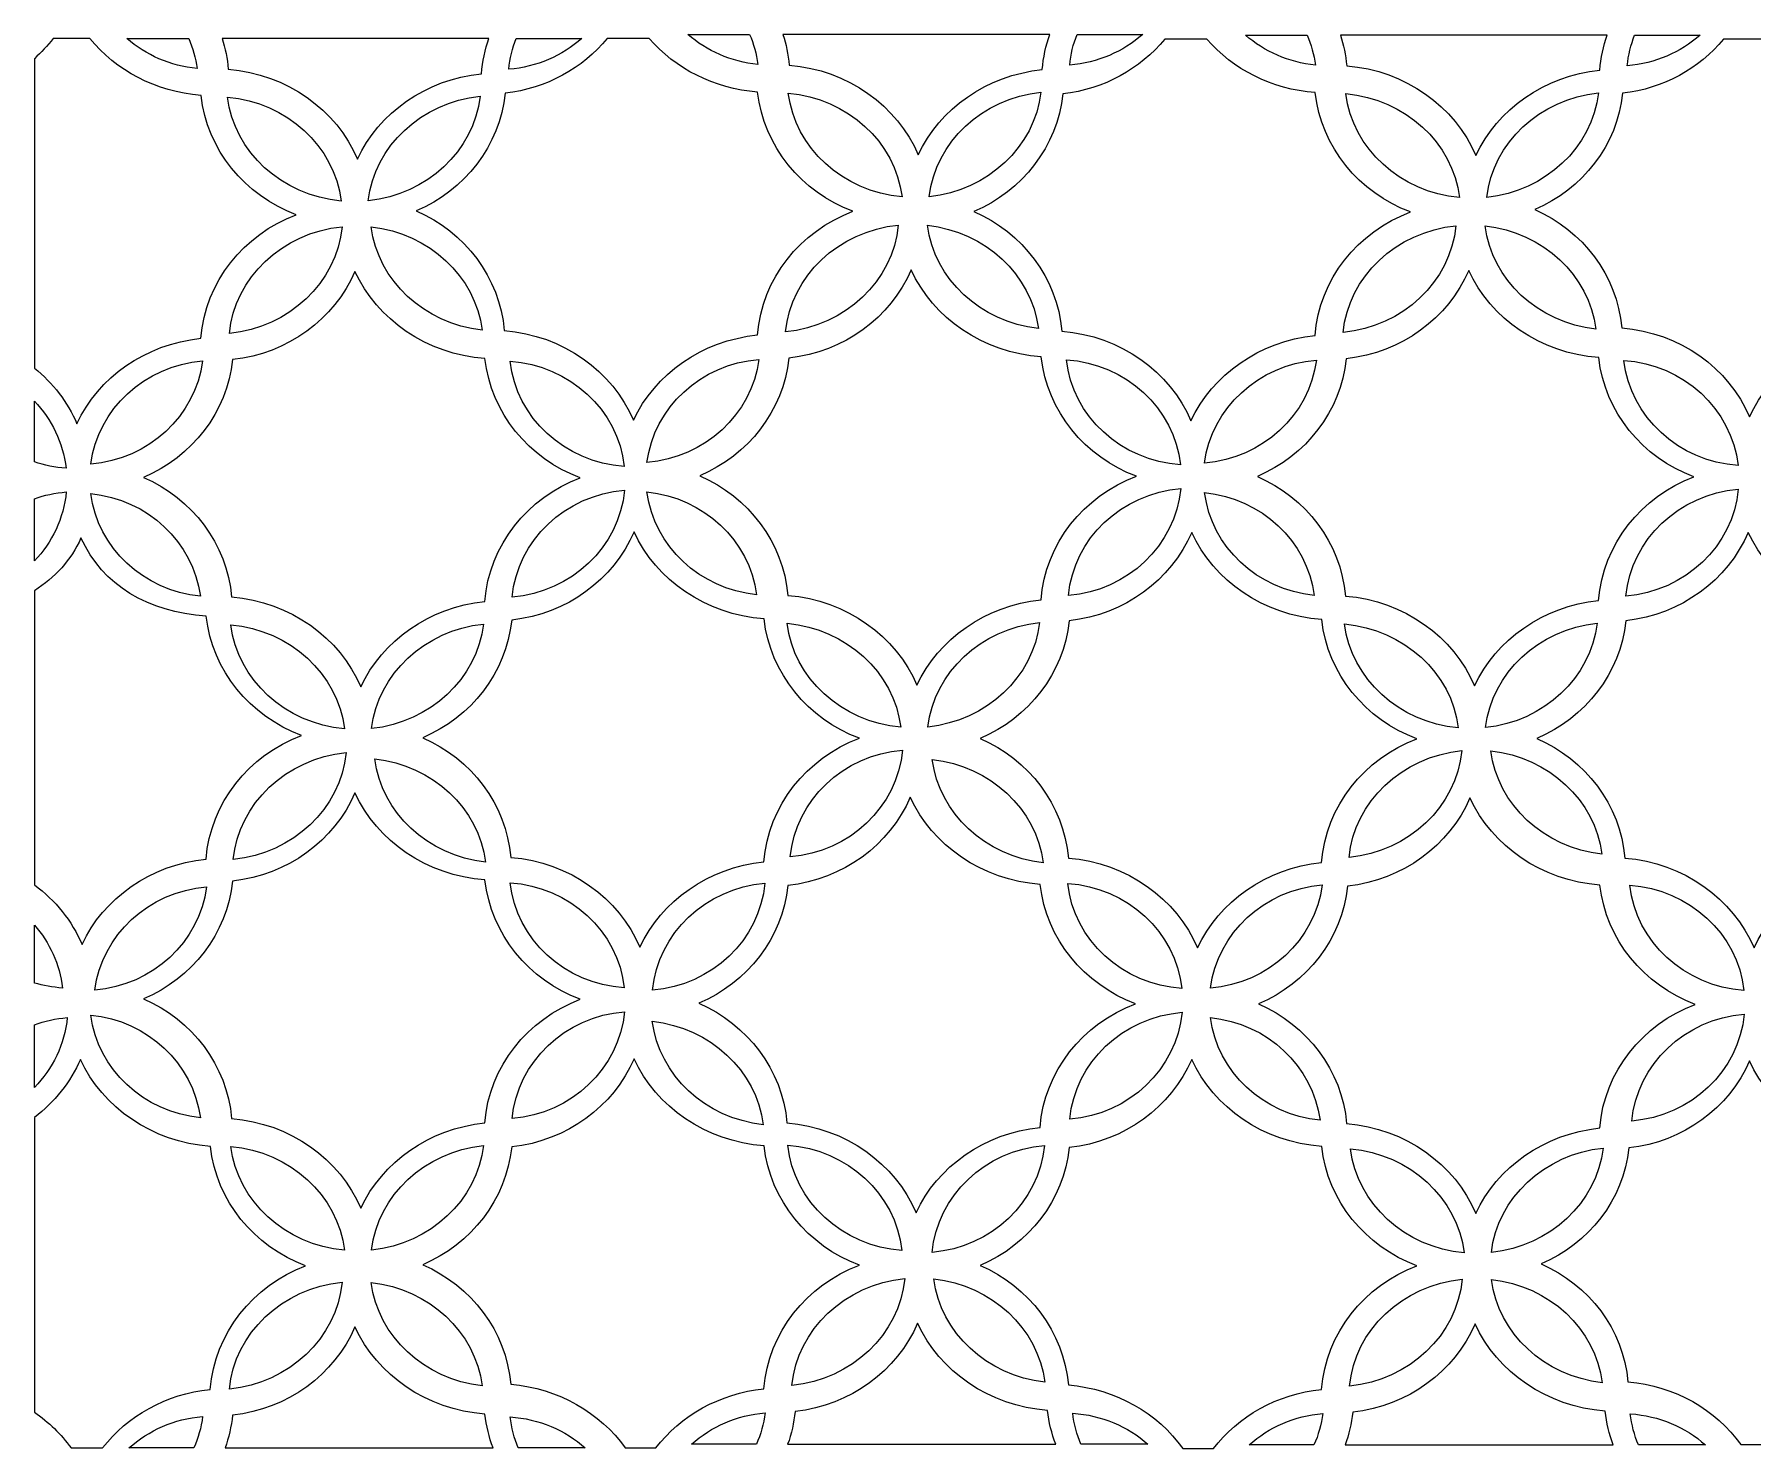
# Model space of a CAD drawing. Header units: millimetres. Extents: x -1200 to 1200, y -590 to 590.
# Drawn here: x -1200 to 232, y -590 to 589 of the extents above; entities that cross this region are included whole.
import ezdxf

# ---------------------------------------------------------------- set-up
doc = ezdxf.new("R2010")
doc.units = ezdxf.units.MM
doc.header["$MEASUREMENT"] = 0
doc.layers.add('Layer 1', color=7, linetype='Continuous')

msp = doc.modelspace()

# ---------------------------------------------------------------- linework, layer by layer
at = {"layer": 'Layer 1', "color": 250, "lineweight": 20}
for points, knots in [([(-655.3749, 588.8072), (-639.5913, 575.0697), (-619.3234, 565.9541), (-596.9275, 563.7237), (-598.0736, 572.4944), (-600.4369, 580.907), (-603.8312, 588.8072), (-603.8312, 588.8072), (-655.3749, 588.8072), (-655.3749, 588.8072)], [0, 0, 0, 0, 0.333333333, 0.333333333, 0.333333333, 0.666666667, 0.666666667, 0.666666667, 1, 1, 1, 1]), ([(-570.8802, 563.1981), (-571.6467, 572.0411), (-573.4051, 580.6114), (-576.0598, 588.8072), (-576.0598, 588.8072), (-353.6287, 588.8072), (-353.6287, 588.8072), (-356.9153, 579.4781), (-359.0361, 569.6464), (-359.8369, 559.4566), (-406.3406, 554.664), (-445.3455, 526.6996), (-463.2328, 488.2694), (-480.6476, 529.2486), (-521.7855, 559.1019), (-570.8802, 563.1981)], [0, 0, 0, 0, 0.2, 0.2, 0.2, 0.4, 0.4, 0.4, 0.6, 0.6, 0.6, 0.8, 0.8, 0.8, 1, 1, 1, 1]), ([(-337.0247, 563.116), (-313.6198, 565.0179), (-292.4557, 574.4259), (-276.1455, 588.8072), (-276.1455, 588.8072), (-330.8484, 588.8072), (-330.8484, 588.8072), (-334.0492, 580.6968), (-336.165, 572.0838), (-337.0247, 563.116)], [0, 0, 0, 0, 0.333333333, 0.333333333, 0.333333333, 0.666666667, 0.666666667, 0.666666667, 1, 1, 1, 1]), ([(-190.5904, 588.2718), (-174.8092, 574.5343), (-154.5414, 565.4154), (-132.1455, 563.1849), (-133.2916, 571.9557), (-135.6548, 580.3716), (-139.0491, 588.2718), (-139.0491, 588.2718), (-190.5904, 588.2718), (-190.5904, 588.2718)], [0, 0, 0, 0, 0.333333333, 0.333333333, 0.333333333, 0.666666667, 0.666666667, 0.666666667, 1, 1, 1, 1]), ([(-106.0981, 562.6594), (-106.8671, 571.5056), (-108.6255, 580.0726), (-111.2778, 588.2718), (-111.2778, 588.2718), (111.1533, 588.2718), (111.1533, 588.2718), (107.8668, 578.9426), (105.7484, 569.1109), (104.9427, 558.9179), (58.4414, 554.1285), (19.4366, 526.1641), (1.5468, 487.734), (-15.8655, 528.7099), (-57.0034, 558.5631), (-106.0981, 562.6594)], [0, 0, 0, 0, 0.2, 0.2, 0.2, 0.4, 0.4, 0.4, 0.6, 0.6, 0.6, 0.8, 0.8, 0.8, 1, 1, 1, 1]), ([(127.7574, 562.5773), (151.1623, 564.4825), (172.3263, 573.8872), (188.6341, 588.2718), (188.6341, 588.2718), (133.9337, 588.2718), (133.9337, 588.2718), (130.7304, 580.1613), (128.6169, 571.5451), (127.7574, 562.5773)], [0, 0, 0, 0, 0.333333333, 0.333333333, 0.333333333, 0.666666667, 0.666666667, 0.666666667, 1, 1, 1, 1]), ([(-1200.05, 568.5525), (-1194.2875, 573.6868), (-1189.032, 579.3204), (-1184.352, 585.404), (-1184.352, 585.404), (-1153.8084, 585.404), (-1153.8084, 585.404), (-1132.201, 558.7734), (-1098.9488, 540.7753), (-1061.1071, 537.97), (-1056.0818, 492.4971), (-1024.6345, 454.5598), (-981.7333, 438.5097), (-1025.6728, 421.9932), (-1057.5635, 382.5021), (-1061.2638, 335.4885), (-1107.77, 330.6959), (-1146.7699, 302.7315), (-1164.6597, 264.3014), (-1172.3177, 282.3158), (-1184.5651, 298.1819), (-1200.05, 310.6547), (-1200.05, 310.6547), (-1200.05, 568.5525), (-1200.05, 568.5525)], [0, 0, 0, 0, 0.125, 0.125, 0.125, 0.25, 0.25, 0.25, 0.375, 0.375, 0.375, 0.5, 0.5, 0.5, 0.625, 0.625, 0.625, 0.75, 0.75, 0.75, 0.875, 0.875, 0.875, 1, 1, 1, 1]), ([(-1122.9022, 585.404), (-1107.1186, 571.6666), (-1086.8483, 562.5477), (-1064.4549, 560.3173), (-1065.6035, 569.0879), (-1067.9643, 577.5039), (-1071.3585, 585.404), (-1071.3585, 585.404), (-1122.9022, 585.404), (-1122.9022, 585.404)], [0, 0, 0, 0, 0.333333333, 0.333333333, 0.333333333, 0.666666667, 0.666666667, 0.666666667, 1, 1, 1, 1]), ([(-1038.4075, 559.7949), (-1039.174, 568.6379), (-1040.9324, 577.205), (-1043.5895, 585.404), (-1043.5895, 585.404), (-821.1536, 585.404), (-821.1536, 585.404), (-824.4426, 576.075), (-826.5635, 566.2432), (-827.3668, 556.0501), (-873.8703, 551.2608), (-912.8729, 523.2964), (-930.7627, 484.8663), (-948.1773, 525.8421), (-989.3153, 555.6954), (-1038.4075, 559.7949)], [0, 0, 0, 0, 0.2, 0.2, 0.2, 0.4, 0.4, 0.4, 0.6, 0.6, 0.6, 0.8, 0.8, 0.8, 1, 1, 1, 1]), ([(-808.3112, 342.0255), (-812.1659, 386.4538), (-841.1985, 424.0463), (-881.712, 441.6796), (-841.2892, 458.8926), (-812.0974, 495.9167), (-807.5593, 539.849), (-773.117, 543.5544), (-742.8745, 560.5735), (-722.5798, 585.404), (-722.5798, 585.404), (-687.4712, 585.404), (-687.4712, 585.404), (-665.8443, 560.314), (-633.6157, 543.4722), (-597.1136, 540.7655), (-592.0908, 495.2925), (-560.641, 457.3552), (-517.7422, 441.3052), (-561.6793, 424.7887), (-593.57, 385.2976), (-597.2729, 338.284), (-643.774, 333.4946), (-682.7765, 305.5302), (-700.6688, 267.0969), (-718.081, 308.076), (-759.219, 337.9292), (-808.3112, 342.0255)], [0, 0, 0, 0, 0.111111111, 0.111111111, 0.111111111, 0.222222222, 0.222222222, 0.222222222, 0.333333333, 0.333333333, 0.333333333, 0.444444444, 0.444444444, 0.444444444, 0.555555556, 0.555555556, 0.555555556, 0.666666667, 0.666666667, 0.666666667, 0.777777778, 0.777777778, 0.777777778, 0.888888889, 0.888888889, 0.888888889, 1, 1, 1, 1]), ([(-804.5545, 559.7095), (-781.1496, 561.6148), (-759.9854, 571.0194), (-743.6752, 585.404), (-743.6752, 585.404), (-798.3757, 585.404), (-798.3757, 585.404), (-801.5789, 577.2936), (-803.6949, 568.6773), (-804.5545, 559.7095)], [0, 0, 0, 0, 0.333333333, 0.333333333, 0.333333333, 0.666666667, 0.666666667, 0.666666667, 1, 1, 1, 1]), ([(-343.5291, 341.4901), (-347.3838, 385.9184), (-376.4165, 423.5109), (-416.93, 441.141), (-376.5071, 458.3538), (-347.3153, 495.3779), (-342.7774, 539.3136), (-308.3349, 543.0157), (-278.0924, 560.0347), (-257.7977, 584.8653), (-257.7977, 584.8653), (-222.6891, 584.8653), (-222.6891, 584.8653), (-201.0623, 559.7785), (-168.8336, 542.9336), (-132.3341, 540.23), (-127.3088, 494.7571), (-95.859, 456.8165), (-52.9602, 440.7697), (-96.8974, 424.2533), (-128.788, 384.7588), (-132.4908, 337.7452), (-178.9945, 332.9559), (-217.9944, 304.9915), (-235.8842, 266.5614), (-253.2989, 307.5373), (-294.437, 337.3905), (-343.5291, 341.4901)], [0, 0, 0, 0, 0.111111111, 0.111111111, 0.111111111, 0.222222222, 0.222222222, 0.222222222, 0.333333333, 0.333333333, 0.333333333, 0.444444444, 0.444444444, 0.444444444, 0.555555556, 0.555555556, 0.555555556, 0.666666667, 0.666666667, 0.666666667, 0.777777778, 0.777777778, 0.777777778, 0.888888889, 0.888888889, 0.888888889, 1, 1, 1, 1]), ([(123.1851, 344.1837), (119.3745, 388.116), (90.6651, 425.2913), (50.5973, 442.7308), (90.577, 459.7532), (119.4455, 496.37), (123.9321, 539.8161), (157.9924, 543.4788), (187.8993, 560.3107), (207.9712, 584.8653), (207.9712, 584.8653), (242.6954, 584.8653), (242.6954, 584.8653), (264.0774, 560.0512), (295.9508, 543.3967), (332.0487, 540.7228), (337.0178, 495.7492), (368.1174, 458.229), (410.5459, 442.3629), (367.0937, 426.0304), (335.5533, 386.9696), (331.8921, 340.475), (285.9052, 335.7415), (247.3337, 308.0858), (229.6422, 270.0796), (212.421, 310.6054), (171.7361, 340.1301), (123.1851, 344.1837)], [0, 0, 0, 0, 0.111111111, 0.111111111, 0.111111111, 0.222222222, 0.222222222, 0.222222222, 0.333333333, 0.333333333, 0.333333333, 0.444444444, 0.444444444, 0.444444444, 0.555555556, 0.555555556, 0.555555556, 0.666666667, 0.666666667, 0.666666667, 0.777777778, 0.777777778, 0.777777778, 0.888888889, 0.888888889, 0.888888889, 1, 1, 1, 1]), ([(-1039.0982, 536.528), (-1033.3994, 490.674), (-993.8435, 454.3824), (-944.2908, 449.8788), (-949.9872, 495.7426), (-989.5406, 532.0211), (-1039.0982, 536.528)], [0, 0, 0, 0, 0.5, 0.5, 0.5, 1, 1, 1, 1]), ([(-921.6672, 450.0561), (-872.6876, 455.2825), (-833.854, 491.5839), (-828.5398, 537.2276), (-877.512, 532.0046), (-916.3455, 495.6999), (-921.6672, 450.0561)], [0, 0, 0, 0, 0.5, 0.5, 0.5, 1, 1, 1, 1]), ([(-571.5733, 539.9344), (-565.8696, 494.0804), (-526.3161, 457.7856), (-476.761, 453.2819), (-482.4598, 499.1458), (-522.0132, 535.4276), (-571.5733, 539.9344)], [0, 0, 0, 0, 0.5, 0.5, 0.5, 1, 1, 1, 1]), ([(-454.1373, 453.4626), (-405.1601, 458.6856), (-366.3267, 494.9903), (-361.0099, 540.6341), (-409.9846, 535.4111), (-448.8181, 499.1063), (-454.1373, 453.4626)], [0, 0, 0, 0, 0.5, 0.5, 0.5, 1, 1, 1, 1]), ([(-106.7912, 539.3957), (-101.09, 493.5417), (-61.534, 457.2501), (-11.9814, 452.7432), (-17.6777, 498.607), (-57.2312, 534.8888), (-106.7912, 539.3957)], [0, 0, 0, 0, 0.5, 0.5, 0.5, 1, 1, 1, 1]), ([(10.6447, 452.9239), (59.6218, 458.1501), (98.4553, 494.4516), (103.7721, 540.0954), (54.7973, 534.8724), (15.9615, 498.5676), (10.6447, 452.9239)], [0, 0, 0, 0, 0.5, 0.5, 0.5, 1, 1, 1, 1]), ([(-479.8737, 429.8376), (-529.8058, 424.8018), (-569.3446, 387.4755), (-573.8484, 340.774), (-523.9063, 345.8097), (-484.3725, 383.1393), (-479.8737, 429.8376)], [0, 0, 0, 0, 0.5, 0.5, 0.5, 1, 1, 1, 1]), ([(-943.5463, 428.5006), (-993.4786, 423.4648), (-1033.0148, 386.1385), (-1037.521, 339.4403), (-987.5789, 344.476), (-948.0451, 381.8024), (-943.5463, 428.5006)], [0, 0, 0, 0, 0.5, 0.5, 0.5, 1, 1, 1, 1]), ([(-826.7961, 342.1963), (-832.512, 387.2192), (-870.8631, 422.9557), (-919.2328, 428.3692), (-913.5218, 383.3463), (-875.1635, 347.6098), (-826.7961, 342.1963)], [0, 0, 0, 0, 0.5, 0.5, 0.5, 1, 1, 1, 1]), ([(-363.121, 343.5333), (-368.8394, 388.5561), (-407.188, 424.2926), (-455.5602, 429.7029), (-449.8492, 384.6832), (-411.4884, 348.9435), (-363.121, 343.5333)], [0, 0, 0, 0, 0.5, 0.5, 0.5, 1, 1, 1, 1]), ([(-15.0916, 429.2988), (-65.0239, 424.2631), (-104.5626, 386.9367), (-109.0663, 340.2385), (-59.1243, 345.2743), (-19.5904, 382.6006), (-15.0916, 429.2988)], [0, 0, 0, 0, 0.5, 0.5, 0.5, 1, 1, 1, 1]), ([(101.6611, 342.9945), (95.9427, 388.0174), (57.5941, 423.7539), (9.2219, 429.1675), (14.9328, 384.1445), (53.2913, 348.408), (101.6611, 342.9945)], [0, 0, 0, 0, 0.5, 0.5, 0.5, 1, 1, 1, 1]), ([(-1035.6255, 119.8675), (-1039.4802, 164.2958), (-1068.5128, 201.8882), (-1109.0263, 219.5183), (-1068.6035, 236.7312), (-1039.4067, 273.7553), (-1034.8736, 317.6909), (-988.6589, 322.6577), (-950.0019, 351.6043), (-932.8001, 391.2137), (-914.4059, 351.1247), (-873.2385, 322.2274), (-824.4255, 318.6074), (-819.4026, 273.1345), (-787.9553, 235.1938), (-745.054, 219.1471), (-788.9912, 202.6306), (-820.8818, 163.1362), (-824.5823, 116.1226), (-871.0859, 111.3332), (-910.0908, 83.3689), (-927.9806, 44.9388), (-945.3929, 85.918), (-986.5332, 115.7711), (-1035.6255, 119.8675)], [0, 0, 0, 0, 0.125, 0.125, 0.125, 0.25, 0.25, 0.25, 0.375, 0.375, 0.375, 0.5, 0.5, 0.5, 0.625, 0.625, 0.625, 0.75, 0.75, 0.75, 0.875, 0.875, 0.875, 1, 1, 1, 1]), ([(-571.9529, 121.2044), (-575.81, 165.6327), (-604.8377, 203.2219), (-645.3512, 220.8553), (-604.9283, 238.0682), (-575.7366, 275.0923), (-571.201, 319.0279), (-524.9863, 323.9946), (-486.3291, 352.9412), (-469.1275, 392.5506), (-450.7333, 352.4616), (-409.5635, 323.5611), (-360.7553, 319.9411), (-355.73, 274.4714), (-324.2802, 236.5308), (-281.3814, 220.4841), (-325.3186, 203.9643), (-357.2116, 164.4732), (-360.9121, 117.4596), (-407.4157, 112.6702), (-446.4157, 84.7058), (-464.308, 46.2757), (-481.7227, 87.2516), (-522.8606, 117.1048), (-571.9529, 121.2044)], [0, 0, 0, 0, 0.125, 0.125, 0.125, 0.25, 0.25, 0.25, 0.375, 0.375, 0.375, 0.5, 0.5, 0.5, 0.625, 0.625, 0.625, 0.75, 0.75, 0.75, 0.875, 0.875, 0.875, 1, 1, 1, 1]), ([(-107.1683, 120.6657), (-111.0279, 165.094), (-140.0556, 202.6865), (-180.5716, 220.3166), (-140.1463, 237.5294), (-110.9545, 274.5535), (-106.419, 318.4892), (-60.2042, 323.4559), (-21.5471, 352.4025), (-4.3455, 392.0119), (14.0488, 351.9229), (55.2186, 323.0256), (104.0267, 319.4056), (109.0496, 273.9327), (140.4994, 235.9921), (183.4006, 219.9453), (139.4634, 203.4289), (107.5705, 163.9344), (103.87, 116.9209), (57.3663, 112.1315), (18.3664, 84.1671), (0.4741, 45.737), (-16.9406, 86.7162), (-58.0785, 116.5694), (-107.1683, 120.6657)], [0, 0, 0, 0, 0.125, 0.125, 0.125, 0.25, 0.25, 0.25, 0.375, 0.375, 0.375, 0.5, 0.5, 0.5, 0.625, 0.625, 0.625, 0.75, 0.75, 0.75, 0.875, 0.875, 0.875, 1, 1, 1, 1]), ([(-1059.8018, 316.5806), (-1108.2549, 312.6059), (-1147.1275, 276.4818), (-1153.0541, 230.5982), (-1104.601, 234.573), (-1065.7186, 270.6971), (-1059.8018, 316.5806)], [0, 0, 0, 0, 0.5, 0.5, 0.5, 1, 1, 1, 1]), ([(-708.2778, 228.7161), (-713.6214, 275.8412), (-753.6744, 313.0066), (-803.4524, 316.2751), (-798.1063, 269.1499), (-758.0484, 231.9812), (-708.2778, 228.7161)], [0, 0, 0, 0, 0.5, 0.5, 0.5, 1, 1, 1, 1]), ([(-596.1291, 317.9176), (-644.5797, 313.9396), (-683.4573, 277.8188), (-689.3839, 231.932), (-640.9308, 235.91), (-602.0458, 272.0308), (-596.1291, 317.9176)], [0, 0, 0, 0, 0.5, 0.5, 0.5, 1, 1, 1, 1]), ([(-244.6027, 230.0497), (-249.9488, 277.1749), (-290.0018, 314.3403), (-339.7798, 317.6088), (-334.4336, 270.4836), (-294.3757, 233.3182), (-244.6027, 230.0497)], [0, 0, 0, 0, 0.5, 0.5, 0.5, 1, 1, 1, 1]), ([(-131.3471, 317.3788), (-179.8002, 313.4041), (-218.6753, 277.2801), (-224.6018, 231.3965), (-176.1487, 235.3712), (-137.2639, 271.4953), (-131.3471, 317.3788)], [0, 0, 0, 0, 0.5, 0.5, 0.5, 1, 1, 1, 1]), ([(220.1794, 229.5143), (214.8308, 276.6395), (174.7802, 313.8049), (125.0023, 317.0734), (130.3484, 269.9481), (170.4064, 232.7827), (220.1794, 229.5143)], [0, 0, 0, 0, 0.5, 0.5, 0.5, 1, 1, 1, 1]), ([(-1173.628, 227.2378), (-1176.0549, 248.6488), (-1185.6378, 267.9936), (-1200.05, 283.0483), (-1200.05, 283.0483), (-1200.05, 232.3688), (-1200.05, 232.3688), (-1191.6769, 229.5997), (-1182.8214, 227.8422), (-1173.628, 227.2378)], [0, 0, 0, 0, 0.333333333, 0.333333333, 0.333333333, 0.666666667, 0.666666667, 0.666666667, 1, 1, 1, 1]), ([(-1200.05, 149.9408), (-1185.285, 165.3732), (-1175.57, 185.3225), (-1173.454, 207.3707), (-1182.721, 206.6152), (-1191.6476, 204.6804), (-1200.05, 201.7273), (-1200.05, 201.7273), (-1200.05, 149.9408), (-1200.05, 149.9408)], [0, 0, 0, 0, 0.333333333, 0.333333333, 0.333333333, 0.666666667, 0.666666667, 0.666666667, 1, 1, 1, 1]), ([(-1153.0345, 206.0436), (-1147.1202, 160.8302), (-1109.1953, 125.1266), (-1061.6728, 120.393), (-1067.5895, 165.613), (-1105.512, 201.3134), (-1153.0345, 206.0436)], [0, 0, 0, 0, 0.5, 0.5, 0.5, 1, 1, 1, 1]), ([(-801.7724, 119.782), (-752.2075, 123.8159), (-712.6491, 161.4839), (-708.1038, 208.8457), (-757.6639, 204.8118), (-797.2271, 167.1438), (-801.7724, 119.782)], [0, 0, 0, 0, 0.5, 0.5, 0.5, 1, 1, 1, 1]), ([(-689.3619, 207.3806), (-683.445, 162.1638), (-645.5251, 126.4635), (-597.9978, 121.7267), (-603.9145, 166.95), (-641.8394, 202.647), (-689.3619, 207.3806)], [0, 0, 0, 0, 0.5, 0.5, 0.5, 1, 1, 1, 1]), ([(-338.0998, 121.119), (-288.5324, 125.1495), (-248.9789, 162.8208), (-244.4336, 210.1826), (-293.9912, 206.1454), (-333.5545, 168.4807), (-338.0998, 121.119)], [0, 0, 0, 0, 0.5, 0.5, 0.5, 1, 1, 1, 1]), ([(-224.5798, 206.8418), (-218.663, 161.6284), (-180.743, 125.9248), (-133.2181, 121.1912), (-139.1324, 166.4113), (-177.0574, 202.1116), (-224.5798, 206.8418)], [0, 0, 0, 0, 0.5, 0.5, 0.5, 1, 1, 1, 1]), ([(126.6823, 120.5803), (176.2471, 124.6141), (215.803, 162.2821), (220.3484, 209.6439), (170.7908, 205.61), (131.2276, 167.942), (126.6823, 120.5803)], [0, 0, 0, 0, 0.5, 0.5, 0.5, 1, 1, 1, 1]), ([(-802.9186, -97.1793), (-806.7733, -52.751), (-835.8009, -15.1585), (-876.3194, 2.4748), (-835.8965, 19.6878), (-806.6998, 56.7086), (-802.1667, 100.6442), (-755.9521, 105.6109), (-717.2924, 134.5575), (-700.0932, 174.1669), (-681.6965, 134.0779), (-640.5291, 105.1806), (-591.7186, 101.5606), (-586.6957, 56.0877), (-555.2484, 18.1471), (-512.3471, 2.1003), (-556.2843, -14.4161), (-588.1748, -53.9106), (-591.8753, -100.9241), (-638.379, -105.7135), (-677.3839, -133.6779), (-695.2712, -172.108), (-712.6859, -131.1288), (-753.8238, -101.2756), (-802.9186, -97.1793)], [0, 0, 0, 0, 0.125, 0.125, 0.125, 0.25, 0.25, 0.25, 0.375, 0.375, 0.375, 0.5, 0.5, 0.5, 0.625, 0.625, 0.625, 0.75, 0.75, 0.75, 0.875, 0.875, 0.875, 1, 1, 1, 1]), ([(-338.1365, -97.718), (-341.9912, -53.2864), (-371.0214, -15.6973), (-411.5374, 1.9361), (-371.1145, 19.149), (-341.9178, 56.1731), (-337.3846, 100.1054), (-291.17, 105.0755), (-252.5103, 134.0188), (-235.3113, 173.6314), (-216.9145, 133.5425), (-175.7471, 104.6419), (-126.9365, 101.0219), (-121.9136, 55.549), (-90.4663, 17.6116), (-47.5651, 1.5616), (-91.5022, -14.9549), (-123.3928, -54.446), (-127.0957, -101.4596), (-173.5969, -106.249), (-212.6018, -134.2134), (-230.4916, -172.6434), (-247.9039, -131.6675), (-289.0418, -101.8144), (-338.1365, -97.718)], [0, 0, 0, 0, 0.125, 0.125, 0.125, 0.25, 0.25, 0.25, 0.375, 0.375, 0.375, 0.5, 0.5, 0.5, 0.625, 0.625, 0.625, 0.75, 0.75, 0.75, 0.875, 0.875, 0.875, 1, 1, 1, 1]), ([(125.7957, -97.718), (121.9411, -53.2864), (92.9109, -15.6973), (52.3973, 1.9361), (92.8202, 19.149), (122.012, 56.1731), (126.5501, 100.1054), (172.7623, 105.0755), (211.4218, 134.0188), (228.6234, 173.6314), (247.0178, 133.5425), (288.1851, 104.6419), (336.9933, 101.0219), (342.0186, 55.549), (373.4684, 17.6116), (416.3672, 1.5616), (372.43, -14.9549), (340.537, -54.446), (336.8365, -101.4596), (290.3328, -106.249), (251.3329, -134.2134), (233.4406, -172.6434), (216.0259, -131.6675), (174.8904, -101.8144), (125.7957, -97.718)], [0, 0, 0, 0, 0.125, 0.125, 0.125, 0.25, 0.25, 0.25, 0.375, 0.375, 0.375, 0.5, 0.5, 0.5, 0.625, 0.625, 0.625, 0.75, 0.75, 0.75, 0.875, 0.875, 0.875, 1, 1, 1, 1]), ([(-1200.05, 125.074), (-1183.0149, 135.8649), (-1169.3177, 150.4992), (-1161.2312, 169.118), (-1142.8369, 129.029), (-1105.5733, 107.5228), (-1056.7626, 103.9028), (-1051.7398, 58.4299), (-1020.29, 20.4893), (-977.3912, 4.4424), (-1021.3283, -12.074), (-1053.219, -51.5684), (-1056.9218, -98.582), (-1103.4254, -103.3713), (-1142.4255, -131.3357), (-1160.3177, -169.7659), (-1168.6736, -150.0991), (-1182.503, -132.9881), (-1200.05, -120.0653), (-1200.05, -120.0653), (-1200.05, 125.074), (-1200.05, 125.074)], [0, 0, 0, 0, 0.142857143, 0.142857143, 0.142857143, 0.285714286, 0.285714286, 0.285714286, 0.428571429, 0.428571429, 0.428571429, 0.571428571, 0.571428571, 0.571428571, 0.714285714, 0.714285714, 0.714285714, 0.857142857, 0.857142857, 0.857142857, 1, 1, 1, 1]), ([(-1036.3185, 96.6038), (-1030.6198, 50.7465), (-991.0614, 14.4548), (-941.5112, 9.9512), (-947.2051, 55.8151), (-986.7586, 92.0936), (-1036.3185, 96.6038)], [0, 0, 0, 0, 0.5, 0.5, 0.5, 1, 1, 1, 1]), ([(-918.8851, 10.1319), (-869.9055, 15.3549), (-831.072, 51.6597), (-825.7553, 97.3001), (-874.7299, 92.0805), (-913.5659, 55.7757), (-918.8851, 10.1319)], [0, 0, 0, 0, 0.5, 0.5, 0.5, 1, 1, 1, 1]), ([(-572.6435, 97.9374), (-566.9447, 52.0835), (-527.3863, 15.7918), (-477.8361, 11.285), (-483.5325, 57.1488), (-523.0859, 93.4305), (-572.6435, 97.9374)], [0, 0, 0, 0, 0.5, 0.5, 0.5, 1, 1, 1, 1]), ([(-455.2099, 11.4656), (-406.2329, 16.6919), (-367.3969, 52.9933), (-362.0827, 98.6371), (-411.0573, 93.4141), (-449.8908, 57.1093), (-455.2099, 11.4656)], [0, 0, 0, 0, 0.5, 0.5, 0.5, 1, 1, 1, 1]), ([(-107.8614, 97.402), (-102.1626, 51.5447), (-62.6067, 15.2531), (-13.054, 10.7495), (-18.7504, 56.6134), (-58.3039, 92.8951), (-107.8614, 97.402)], [0, 0, 0, 0, 0.5, 0.5, 0.5, 1, 1, 1, 1]), ([(9.5696, 10.9302), (58.5492, 16.1531), (97.3827, 52.4579), (102.6994, 98.0984), (53.7247, 92.8787), (14.8913, 56.5739), (9.5696, 10.9302)], [0, 0, 0, 0, 0.5, 0.5, 0.5, 1, 1, 1, 1]), ([(-940.2475, -9.8928), (-990.1797, -14.9286), (-1029.7161, -52.255), (-1034.2222, -98.9565), (-984.2826, -93.9207), (-944.7488, -56.5943), (-940.2475, -9.8928)], [0, 0, 0, 0, 0.5, 0.5, 0.5, 1, 1, 1, 1]), ([(-569.9838, -96.8607), (-520.4166, -92.8268), (-480.8631, -55.1588), (-476.3178, -7.7971), (-525.8753, -11.8309), (-565.4385, -49.4989), (-569.9838, -96.8607)], [0, 0, 0, 0, 0.5, 0.5, 0.5, 1, 1, 1, 1]), ([(-10.1863, -8.2471), (-60.1185, -13.2828), (-99.6573, -50.6092), (-104.161, -97.3107), (-54.2189, -92.275), (-14.685, -54.9453), (-10.1863, -8.2471)], [0, 0, 0, 0, 0.5, 0.5, 0.5, 1, 1, 1, 1]), ([(106.5664, -94.5514), (100.8479, -49.5285), (62.4994, -13.792), (14.1271, -8.3818), (19.8382, -53.4014), (58.199, -89.1412), (106.5664, -94.5514)], [0, 0, 0, 0, 0.5, 0.5, 0.5, 1, 1, 1, 1]), ([(-823.8745, -101.2099), (-829.5929, -56.187), (-867.9414, -20.4506), (-916.3087, -15.037), (-910.6026, -60.0599), (-872.2419, -95.7964), (-823.8745, -101.2099)], [0, 0, 0, 0, 0.5, 0.5, 0.5, 1, 1, 1, 1]), ([(-359.0924, -101.7453), (-364.8108, -56.7225), (-403.1569, -20.986), (-451.5316, -15.5757), (-445.8205, -60.5987), (-407.4598, -96.3351), (-359.0924, -101.7453)], [0, 0, 0, 0, 0.5, 0.5, 0.5, 1, 1, 1, 1]), ([(-1035.6255, -314.7911), (-1039.4802, -270.3628), (-1068.5128, -232.7703), (-1109.0263, -215.1369), (-1068.6035, -197.924), (-1039.4067, -160.9031), (-1034.8736, -116.9676), (-988.6589, -112.0008), (-950.0019, -83.0543), (-932.8001, -43.4449), (-914.4059, -83.5338), (-873.2385, -112.4311), (-824.4255, -116.0511), (-819.4026, -161.5241), (-787.9553, -199.4647), (-745.054, -215.5114), (-788.9912, -232.0279), (-820.8818, -271.5223), (-824.5823, -318.5359), (-871.0859, -323.3253), (-910.0908, -351.2896), (-927.9806, -389.7197), (-945.3929, -348.7406), (-986.5332, -318.8874), (-1035.6255, -314.7911)], [0, 0, 0, 0, 0.125, 0.125, 0.125, 0.25, 0.25, 0.25, 0.375, 0.375, 0.375, 0.5, 0.5, 0.5, 0.625, 0.625, 0.625, 0.75, 0.75, 0.75, 0.875, 0.875, 0.875, 1, 1, 1, 1]), ([(-572.7487, -318.4833), (-576.6059, -274.055), (-605.6336, -236.4658), (-646.152, -218.8324), (-605.7267, -201.6195), (-576.5324, -164.5954), (-571.9994, -120.6598), (-525.7822, -115.6931), (-487.1251, -86.7465), (-469.9259, -47.1371), (-451.5316, -87.226), (-410.3594, -116.1267), (-361.5512, -119.7434), (-356.5259, -165.2163), (-325.0785, -203.1569), (-282.1773, -219.2037), (-326.1144, -235.7234), (-358.0075, -275.2146), (-361.708, -322.2281), (-408.2116, -327.0175), (-447.214, -354.9819), (-465.1039, -393.412), (-482.5185, -352.4361), (-523.6565, -322.5828), (-572.7487, -318.4833)], [0, 0, 0, 0, 0.125, 0.125, 0.125, 0.25, 0.25, 0.25, 0.375, 0.375, 0.375, 0.5, 0.5, 0.5, 0.625, 0.625, 0.625, 0.75, 0.75, 0.75, 0.875, 0.875, 0.875, 1, 1, 1, 1]), ([(-106.1692, -319.022), (-110.0263, -274.5937), (-139.0541, -237.0013), (-179.5724, -219.3679), (-139.1471, -202.155), (-109.9528, -165.1341), (-105.4198, -121.1986), (-59.2027, -116.2317), (-20.5455, -87.2852), (-3.3463, -47.6759), (15.0505, -87.7648), (56.2203, -116.6621), (105.0284, -120.282), (110.0512, -165.755), (141.501, -203.6957), (184.4022, -219.7424), (140.4651, -236.2589), (108.572, -275.7533), (104.8717, -322.7668), (58.368, -327.5562), (19.363, -355.5206), (1.4758, -393.9507), (-15.939, -352.9715), (-57.077, -323.1183), (-106.1692, -319.022)], [0, 0, 0, 0, 0.125, 0.125, 0.125, 0.25, 0.25, 0.25, 0.375, 0.375, 0.375, 0.5, 0.5, 0.5, 0.625, 0.625, 0.625, 0.75, 0.75, 0.75, 0.875, 0.875, 0.875, 1, 1, 1, 1]), ([(-1056.503, -121.8128), (-1104.9561, -125.7908), (-1143.8288, -161.9117), (-1149.7577, -207.7985), (-1101.3023, -203.8204), (-1062.4197, -167.6996), (-1056.503, -121.8128)], [0, 0, 0, 0, 0.5, 0.5, 0.5, 1, 1, 1, 1]), ([(-708.2778, -205.9425), (-713.6214, -158.8173), (-753.6744, -121.6518), (-803.4524, -118.3834), (-798.1063, -165.5086), (-758.0484, -202.674), (-708.2778, -205.9425)], [0, 0, 0, 0, 0.5, 0.5, 0.5, 1, 1, 1, 1]), ([(-684.7112, -207.8609), (-635.1439, -203.827), (-595.5855, -166.159), (-591.0427, -118.7973), (-640.6002, -122.8312), (-680.1634, -160.4991), (-684.7112, -207.8609)], [0, 0, 0, 0, 0.5, 0.5, 0.5, 1, 1, 1, 1]), ([(-243.4957, -206.4812), (-248.8394, -159.356), (-288.89, -122.1906), (-338.6703, -118.9221), (-333.3243, -166.0474), (-293.2663, -203.2128), (-243.4957, -206.4812)], [0, 0, 0, 0, 0.5, 0.5, 0.5, 1, 1, 1, 1]), ([(-126.4418, -120.1671), (-174.8924, -124.1451), (-213.77, -160.2659), (-219.6965, -206.1527), (-171.2435, -202.1747), (-132.3585, -166.0539), (-126.4418, -120.1671)], [0, 0, 0, 0, 0.5, 0.5, 0.5, 1, 1, 1, 1]), ([(225.0847, -208.035), (219.7386, -160.9097), (179.6855, -123.7443), (129.9075, -120.4759), (135.2537, -167.6011), (175.3141, -204.7665), (225.0847, -208.035)], [0, 0, 0, 0, 0.5, 0.5, 0.5, 1, 1, 1, 1]), ([(-1176.6989, -206.0804), (-1178.9496, -186.2298), (-1187.352, -168.1563), (-1200.05, -153.6304), (-1200.05, -153.6304), (-1200.05, -201.9152), (-1200.05, -201.9152), (-1192.5904, -204.1292), (-1184.7782, -205.5483), (-1176.6989, -206.0804)], [0, 0, 0, 0, 0.333333333, 0.333333333, 0.333333333, 0.666666667, 0.666666667, 0.666666667, 1, 1, 1, 1]), ([(-1153.0345, -228.6149), (-1147.1202, -273.8284), (-1109.1953, -309.532), (-1061.6728, -314.2655), (-1067.5895, -269.0455), (-1105.512, -233.3452), (-1153.0345, -228.6149)], [0, 0, 0, 0, 0.5, 0.5, 0.5, 1, 1, 1, 1]), ([(-801.7724, -314.8765), (-752.2075, -310.8427), (-712.6491, -273.1747), (-708.1038, -225.8129), (-757.6639, -229.8467), (-797.2271, -267.5148), (-801.7724, -314.8765)], [0, 0, 0, 0, 0.5, 0.5, 0.5, 1, 1, 1, 1]), ([(-336.9879, -315.4119), (-287.4255, -311.3814), (-247.8672, -273.7101), (-243.3218, -226.3483), (-292.8818, -230.3854), (-332.4451, -268.0502), (-336.9879, -315.4119)], [0, 0, 0, 0, 0.5, 0.5, 0.5, 1, 1, 1, 1]), ([(131.5875, -316.9657), (181.1549, -312.9319), (220.7084, -275.2638), (225.2537, -227.9021), (175.6962, -231.9392), (136.1328, -269.6039), (131.5875, -316.9657)], [0, 0, 0, 0, 0.5, 0.5, 0.5, 1, 1, 1, 1]), ([(-1200.05, -289.0276), (-1184.8149, -273.4801), (-1174.7765, -253.1991), (-1172.6263, -230.7435), (-1182.1969, -231.522), (-1191.4075, -233.5751), (-1200.05, -236.6925), (-1200.05, -236.6925), (-1200.05, -289.0276), (-1200.05, -289.0276)], [0, 0, 0, 0, 0.333333333, 0.333333333, 0.333333333, 0.666666667, 0.666666667, 0.666666667, 1, 1, 1, 1]), ([(-592.5193, -320.0042), (-598.2353, -274.9813), (-636.5839, -239.2449), (-684.9561, -233.8347), (-679.245, -278.8543), (-640.8891, -314.5907), (-592.5193, -320.0042)], [0, 0, 0, 0, 0.5, 0.5, 0.5, 1, 1, 1, 1]), ([(-219.6744, -230.7041), (-213.7577, -275.9208), (-175.8377, -311.6212), (-128.3103, -316.3579), (-134.2272, -271.1347), (-172.152, -235.4377), (-219.6744, -230.7041)], [0, 0, 0, 0, 0.5, 0.5, 0.5, 1, 1, 1, 1]), ([(-1200.05, -313.9764), (-1183.299, -301.323), (-1169.9814, -284.6718), (-1161.672, -265.5405), (-1143.2752, -305.6295), (-1102.1079, -334.5301), (-1053.2974, -338.1501), (-1048.2745, -383.6197), (-1016.8247, -421.5603), (-973.9259, -437.6104), (-1017.8631, -454.1268), (-1049.7537, -493.618), (-1053.4565, -540.6316), (-1090.3748, -544.4355), (-1122.5716, -562.8375), (-1143.2238, -589.4912), (-1143.2238, -589.4912), (-1169.4377, -589.4912), (-1169.4377, -589.4912), (-1177.7129, -577.9678), (-1188.0867, -567.87), (-1200.05, -559.6544), (-1200.05, -559.6544), (-1200.05, -313.9764), (-1200.05, -313.9764)], [0, 0, 0, 0, 0.125, 0.125, 0.125, 0.25, 0.25, 0.25, 0.375, 0.375, 0.375, 0.5, 0.5, 0.5, 0.625, 0.625, 0.625, 0.75, 0.75, 0.75, 0.875, 0.875, 0.875, 1, 1, 1, 1]), ([(-802.9186, -536.3841), (-806.7733, -491.9558), (-835.8009, -454.3666), (-876.3194, -436.7333), (-835.8965, -419.5204), (-806.6998, -382.4963), (-802.1667, -338.5607), (-755.9521, -333.5939), (-717.2924, -304.6473), (-700.0932, -265.0379), (-681.6965, -305.1269), (-640.5291, -334.0275), (-591.7186, -337.6442), (-586.6957, -383.1171), (-555.2484, -421.0578), (-512.3471, -437.1045), (-556.2843, -453.621), (-588.1748, -493.1154), (-591.8753, -540.1289), (-629.0238, -543.9559), (-661.3945, -562.5648), (-682.0321, -589.4912), (-682.0321, -589.4912), (-707.499, -589.4912), (-707.499, -589.4912), (-728.4304, -560.0223), (-763.0442, -539.7118), (-802.9186, -536.3841)], [0, 0, 0, 0, 0.111111111, 0.111111111, 0.111111111, 0.222222222, 0.222222222, 0.222222222, 0.333333333, 0.333333333, 0.333333333, 0.444444444, 0.444444444, 0.444444444, 0.555555556, 0.555555556, 0.555555556, 0.666666667, 0.666666667, 0.666666667, 0.777777778, 0.777777778, 0.777777778, 0.888888889, 0.888888889, 0.888888889, 1, 1, 1, 1]), ([(-338.1365, -536.9229), (-341.9912, -492.4945), (-371.0214, -454.9021), (-411.5374, -437.2687), (-371.1145, -420.0558), (-341.9178, -383.035), (-337.3846, -339.0994), (-291.17, -334.1326), (-252.5103, -305.1861), (-235.3113, -265.5767), (-216.9145, -305.6657), (-175.7471, -334.5629), (-126.9365, -338.1829), (-121.9136, -383.6558), (-90.4663, -421.5965), (-47.5651, -437.6432), (-91.5022, -454.1597), (-123.3928, -493.6541), (-127.0957, -540.6676), (-164.2443, -544.4946), (-196.6125, -563.1003), (-217.25, -590.0266), (-217.25, -590.0266), (-242.7169, -590.0266), (-242.7169, -590.0266), (-263.6484, -560.561), (-298.2623, -540.2505), (-338.1365, -536.9229)], [0, 0, 0, 0, 0.111111111, 0.111111111, 0.111111111, 0.222222222, 0.222222222, 0.222222222, 0.333333333, 0.333333333, 0.333333333, 0.444444444, 0.444444444, 0.444444444, 0.555555556, 0.555555556, 0.555555556, 0.666666667, 0.666666667, 0.666666667, 0.777777778, 0.777777778, 0.777777778, 0.888888889, 0.888888889, 0.888888889, 1, 1, 1, 1]), ([(128.3231, -534.2917), (124.5247, -490.5105), (95.9157, -453.4666), (55.9925, -436.0928), (95.8252, -419.1328), (124.5933, -382.6474), (129.0602, -339.3556), (174.6014, -334.4578), (212.6978, -305.9349), (229.6496, -266.9005), (247.7745, -306.408), (288.3418, -334.8848), (336.4398, -338.449), (341.3917, -383.2616), (372.3811, -420.6472), (414.6578, -436.4607), (371.3623, -452.7374), (339.9345, -491.6536), (336.2856, -537.9806), (299.6782, -541.755), (267.7802, -560.088), (247.4463, -586.6235), (247.4463, -586.6235), (222.3492, -586.6235), (222.3492, -586.6235), (201.7239, -557.5849), (167.6169, -537.5733), (128.3231, -534.2917)], [0, 0, 0, 0, 0.111111111, 0.111111111, 0.111111111, 0.222222222, 0.222222222, 0.222222222, 0.333333333, 0.333333333, 0.333333333, 0.444444444, 0.444444444, 0.444444444, 0.555555556, 0.555555556, 0.555555556, 0.666666667, 0.666666667, 0.666666667, 0.777777778, 0.777777778, 0.777777778, 0.888888889, 0.888888889, 0.888888889, 1, 1, 1, 1]), ([(-1036.3185, -338.0548), (-1030.6198, -383.9087), (-991.0614, -420.2036), (-941.5112, -424.7072), (-947.2051, -378.8434), (-986.7586, -342.5617), (-1036.3185, -338.0548)], [0, 0, 0, 0, 0.5, 0.5, 0.5, 1, 1, 1, 1]), ([(-918.8851, -424.5266), (-869.9055, -419.3036), (-831.072, -382.9989), (-825.7553, -337.3551), (-874.7299, -342.5781), (-913.5659, -378.8829), (-918.8851, -424.5266)], [0, 0, 0, 0, 0.5, 0.5, 0.5, 1, 1, 1, 1]), ([(-476.9202, -424.7401), (-482.2663, -377.6149), (-522.3169, -340.4462), (-572.0948, -337.181), (-566.7512, -384.3062), (-526.6908, -421.4716), (-476.9202, -424.7401)], [0, 0, 0, 0, 0.5, 0.5, 0.5, 1, 1, 1, 1]), ([(-451.7153, -426.4121), (-402.1528, -422.3815), (-362.5945, -384.7103), (-358.0492, -337.3518), (-407.6092, -341.3857), (-447.1725, -379.0504), (-451.7153, -426.4121)], [0, 0, 0, 0, 0.5, 0.5, 0.5, 1, 1, 1, 1]), ([(-102.9562, -340.1473), (-97.2574, -386.0012), (-57.6989, -422.2928), (-8.1488, -426.7998), (-13.845, -380.9326), (-53.3985, -344.6541), (-102.9562, -340.1473)], [0, 0, 0, 0, 0.5, 0.5, 0.5, 1, 1, 1, 1]), ([(14.4774, -426.6191), (63.4545, -421.3928), (102.2904, -385.0913), (107.6047, -339.4476), (58.63, -344.6706), (19.7966, -380.9754), (14.4774, -426.6191)], [0, 0, 0, 0, 0.5, 0.5, 0.5, 1, 1, 1, 1]), ([(-943.5463, -451.3512), (-993.4786, -456.3868), (-1033.0148, -493.7132), (-1037.521, -540.4147), (-987.5789, -535.379), (-948.0451, -498.0526), (-943.5463, -451.3512)], [0, 0, 0, 0, 0.5, 0.5, 0.5, 1, 1, 1, 1]), ([(-826.7961, -537.6554), (-832.512, -492.6325), (-870.8631, -456.896), (-919.2328, -451.4858), (-913.5218, -496.5087), (-875.1635, -532.2452), (-826.7961, -537.6554)], [0, 0, 0, 0, 0.5, 0.5, 0.5, 1, 1, 1, 1]), ([(-474.5545, -448.2666), (-524.4868, -453.3024), (-564.0255, -490.6287), (-568.5316, -537.3302), (-518.5872, -532.2945), (-479.0533, -494.9681), (-474.5545, -448.2666)], [0, 0, 0, 0, 0.5, 0.5, 0.5, 1, 1, 1, 1]), ([(-357.8043, -534.5709), (-363.5202, -489.548), (-401.8688, -453.8115), (-450.2386, -448.4013), (-444.53, -493.4242), (-406.1716, -529.1607), (-357.8043, -534.5709)], [0, 0, 0, 0, 0.5, 0.5, 0.5, 1, 1, 1, 1]), ([(-9.7748, -448.8053), (-59.7071, -453.8411), (-99.2434, -491.1675), (-103.7496, -537.8656), (-53.8051, -532.8331), (-14.2712, -495.5035), (-9.7748, -448.8053)], [0, 0, 0, 0, 0.5, 0.5, 0.5, 1, 1, 1, 1]), ([(106.9778, -535.1096), (101.2619, -490.0867), (62.9133, -454.3503), (14.5435, -448.9367), (20.252, -493.9596), (58.6105, -529.6961), (106.9778, -535.1096)], [0, 0, 0, 0, 0.5, 0.5, 0.5, 1, 1, 1, 1]), ([(-572.1145, -586.4067), (-568.9749, -577.705), (-566.859, -568.5499), (-565.8818, -559.0795), (-519.6671, -554.1095), (-481.0075, -525.1662), (-463.8083, -485.5535), (-445.4116, -525.6425), (-404.2443, -554.5431), (-355.4337, -558.1631), (-354.3512, -567.9718), (-352.0394, -577.4422), (-348.6451, -586.4067), (-348.6451, -586.4067), (-572.1145, -586.4067), (-572.1145, -586.4067)], [0, 0, 0, 0, 0.2, 0.2, 0.2, 0.4, 0.4, 0.4, 0.6, 0.6, 0.6, 0.8, 0.8, 0.8, 1, 1, 1, 1]), ([(-107.3324, -586.9421), (-104.1929, -578.2404), (-102.0793, -569.0887), (-101.0998, -559.615), (-54.8851, -554.6482), (-16.2255, -525.7016), (0.9737, -486.0923), (19.3704, -526.1813), (60.5378, -555.0786), (109.3459, -558.6985), (110.4308, -568.5105), (112.7426, -577.9776), (116.1345, -586.9421), (116.1345, -586.9421), (-107.3324, -586.9421), (-107.3324, -586.9421)], [0, 0, 0, 0, 0.2, 0.2, 0.2, 0.4, 0.4, 0.4, 0.6, 0.6, 0.6, 0.8, 0.8, 0.8, 1, 1, 1, 1]), ([(-1041.1063, -589.4912), (-1037.9667, -580.7895), (-1035.8508, -571.6345), (-1034.8736, -562.1641), (-988.6589, -557.194), (-950.0019, -528.2507), (-932.8001, -488.638), (-914.4059, -528.727), (-873.2385, -557.6276), (-824.4255, -561.2476), (-823.343, -571.0563), (-821.0312, -580.5267), (-817.6369, -589.4912), (-817.6369, -589.4912), (-1041.1063, -589.4912), (-1041.1063, -589.4912)], [0, 0, 0, 0, 0.2, 0.2, 0.2, 0.4, 0.4, 0.4, 0.6, 0.6, 0.6, 0.8, 0.8, 0.8, 1, 1, 1, 1]), ([(-1059.8018, -563.2711), (-1083.4687, -565.2125), (-1104.8337, -574.8208), (-1121.21, -589.4912), (-1121.21, -589.4912), (-1067.1341, -589.4912), (-1067.1341, -589.4912), (-1063.4899, -581.2592), (-1060.9846, -572.4656), (-1059.8018, -563.2711)], [0, 0, 0, 0, 0.333333333, 0.333333333, 0.333333333, 0.666666667, 0.666666667, 0.666666667, 1, 1, 1, 1]), ([(-740.7782, -589.4912), (-757.4924, -574.7124), (-779.33, -565.1632), (-803.4524, -563.5799), (-802.4238, -572.6397), (-800.0997, -581.3348), (-796.6834, -589.4912), (-796.6834, -589.4912), (-740.7782, -589.4912), (-740.7782, -589.4912)], [0, 0, 0, 0, 0.333333333, 0.333333333, 0.333333333, 0.666666667, 0.666666667, 0.666666667, 1, 1, 1, 1]), ([(-590.8099, -560.1866), (-614.4745, -562.128), (-635.8443, -571.7363), (-652.2157, -586.4067), (-652.2157, -586.4067), (-598.1447, -586.4067), (-598.1447, -586.4067), (-594.4981, -578.1747), (-591.9952, -569.381), (-590.8099, -560.1866)], [0, 0, 0, 0, 0.333333333, 0.333333333, 0.333333333, 0.666666667, 0.666666667, 0.666666667, 1, 1, 1, 1]), ([(-271.7863, -586.4067), (-288.4981, -571.6279), (-310.3382, -562.0786), (-334.4606, -560.4954), (-333.4321, -569.5551), (-331.1055, -578.2502), (-327.6916, -586.4067), (-327.6916, -586.4067), (-271.7863, -586.4067), (-271.7863, -586.4067)], [0, 0, 0, 0, 0.333333333, 0.333333333, 0.333333333, 0.666666667, 0.666666667, 0.666666667, 1, 1, 1, 1]), ([(-126.0279, -560.7253), (-149.6924, -562.6667), (-171.0623, -572.275), (-187.4336, -586.9421), (-187.4336, -586.9421), (-133.3626, -586.9421), (-133.3626, -586.9421), (-129.7161, -578.7101), (-127.2133, -569.9197), (-126.0279, -560.7253)], [0, 0, 0, 0, 0.333333333, 0.333333333, 0.333333333, 0.666666667, 0.666666667, 0.666666667, 1, 1, 1, 1]), ([(192.9957, -586.9421), (176.2838, -572.1666), (154.4439, -562.6174), (130.3239, -561.0308), (131.35, -570.0938), (133.6765, -578.789), (137.0904, -586.9421), (137.0904, -586.9421), (192.9957, -586.9421), (192.9957, -586.9421)], [0, 0, 0, 0, 0.333333333, 0.333333333, 0.333333333, 0.666666667, 0.666666667, 0.666666667, 1, 1, 1, 1])]:
    msp.add_open_spline(points, degree=3, knots=knots, dxfattribs=at)

doc.saveas('drawing.dxf')
